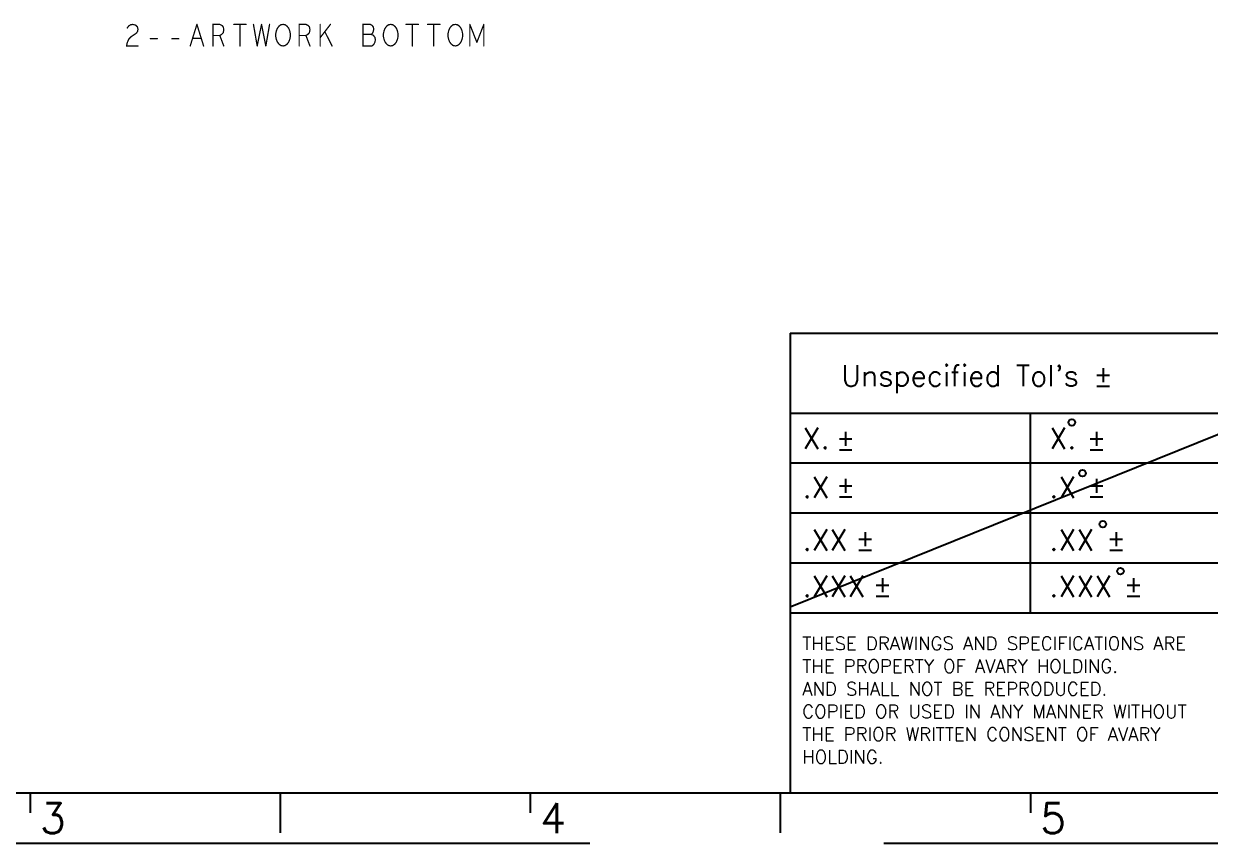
# Model space of a CAD drawing. Header units: millimetres. Extents: x 3362 to 3827, y -139 to 191.
# Drawn here: x 3514.4 to 3654.4, y -139.4 to -42.7 of the extents above; entities that cross this region are included whole.
import ezdxf

# ---------------------------------------------------------------- set-up
doc = ezdxf.new("R2010")
doc.units = ezdxf.units.MM
doc.header["$LTSCALE"] = 23.1
doc.linetypes.add('PHANTOM', pattern=[29.5, 9.5, -1.5, 3, -1.5, 3, -1.5, 9.5])
doc.layers.get('0').update_dxf_attribs({"linetype": 'CONTINUOUS'})
doc.layers.add('0PAPERF', color=2, linetype='PHANTOM', plot=False)
doc.styles.add('SIMPLEX', font='simplex.shx')

# ---------------------------------------------------------------- blocks, each defined once
blk = doc.blocks.new('PAD_R1')
at = {"const_width": 0.5}
blk.add_lwpolyline([(0.25, 0, 1), (-0.25, 0, 1)], format="xyb", close=True, dxfattribs=at)

msp = doc.modelspace()

# ---------------------------------------------------------------- linework, layer by layer
for p, q in [((3604.85, -79.24), (3604.85, -133.51)), ((3604.85, -79.24), (3823.1, -79.24)), ((3604.85, -111.54), (3661.48, -88.68)), ((3604.85, -88.68), (3690.97, -88.68)), ((3633.17, -112.27), (3633.17, -88.68)), ((3604.85, -94.57), (3661.48, -94.57)), ((3604.85, -100.47), (3661.48, -100.47)), ((3604.85, -106.37), (3690.97, -106.37)), ((3604.85, -112.27), (3661.48, -112.27)), ((3367.73, -133.51), (3823.1, -133.51)), ((3386.6, -133.51), (3604.85, -133.51)), ((3386.6, -133.51), (3604.85, -133.51)), ((3515.19, -133.51), (3515.19, -135.86)), ((3544.69, -133.51), (3544.69, -138.22)), ((3574.18, -133.51), (3574.18, -135.86)), ((3603.67, -133.51), (3603.67, -138.22)), ((3633.17, -133.51), (3633.17, -135.86))]:
    msp.add_line(p, q)
at = {"const_width": 0.152}
for points in [[(3526.65, -43.24), (3526.84, -42.99), (3527.06, -42.86), (3527.31, -42.82), (3527.63, -42.9), (3527.85, -43.11), (3527.92, -43.37), (3527.88, -43.62), (3527.76, -43.83), (3527.12, -44.26), (3526.84, -44.55), (3526.65, -44.97), (3526.58, -45.36), (3527.92, -45.36)], [(3534.08, -45.36), (3534.87, -42.82)], [(3534.87, -42.82), (3535.66, -45.36)], [(3536.77, -45.36), (3536.77, -42.82), (3537.57, -42.82), (3537.82, -42.94), (3537.98, -43.11), (3538.04, -43.45), (3537.98, -43.79), (3537.79, -44), (3537.57, -44.13), (3536.77, -44.13)], [(3539.22, -42.82), (3540.68, -42.82)], [(3539.95, -42.82), (3539.95, -45.36)], [(3541.54, -42.82), (3541.98, -45.36)], [(3541.98, -45.36), (3542.49, -42.82)], [(3542.49, -42.82), (3543, -45.36)], [(3543, -45.36), (3543.44, -42.82)], [(3546.93, -45.36), (3546.93, -42.82), (3547.73, -42.82), (3547.98, -42.94), (3548.14, -43.11), (3548.2, -43.45), (3548.14, -43.79), (3547.95, -44), (3547.73, -44.13), (3546.93, -44.13)], [(3549.41, -45.36), (3549.41, -42.82)], [(3550.62, -42.82), (3549.41, -44.38)], [(3555.44, -44), (3555.57, -43.87), (3555.67, -43.66), (3555.73, -43.37), (3555.67, -43.11), (3555.54, -42.94), (3555.32, -42.82), (3554.46, -42.82), (3554.46, -45.36), (3555.51, -45.36), (3555.73, -45.19), (3555.86, -44.93), (3555.92, -44.64), (3555.86, -44.34), (3555.67, -44.09), (3555.44, -44), (3554.46, -44)], [(3559.54, -42.82), (3561, -42.82)], [(3560.27, -42.82), (3560.27, -45.36)], [(3562.08, -42.82), (3563.54, -42.82)], [(3562.81, -42.82), (3562.81, -45.36)], [(3567.06, -45.36), (3567.06, -42.82)], [(3567.06, -42.82), (3567.89, -44.93)], [(3567.89, -44.93), (3568.71, -42.82)], [(3568.71, -42.82), (3568.71, -45.36)], [(3529.38, -44.51), (3530.2, -44.51)], [(3531.92, -44.51), (3532.74, -44.51)], [(3535.38, -44.47), (3534.36, -44.47)], [(3537.57, -44.13), (3538.04, -45.36)], [(3547.73, -44.13), (3548.2, -45.36)], [(3550.81, -45.36), (3549.95, -43.66)]]:
    msp.add_lwpolyline(points, dxfattribs=at)
for points in [[(3545.03, -45.36), (3544.77, -45.31), (3544.55, -45.14), (3544.36, -44.89), (3544.24, -44.59), (3544.17, -44.26), (3544.17, -43.92), (3544.24, -43.58), (3544.36, -43.28), (3544.55, -43.03), (3544.77, -42.86), (3545.03, -42.82), (3545.28, -42.86), (3545.51, -43.03), (3545.7, -43.28), (3545.82, -43.58), (3545.89, -43.92), (3545.89, -44.26), (3545.82, -44.59), (3545.7, -44.89), (3545.51, -45.14), (3545.28, -45.31)], [(3557.73, -45.36), (3557.47, -45.31), (3557.25, -45.14), (3557.06, -44.89), (3556.94, -44.59), (3556.87, -44.26), (3556.87, -43.92), (3556.94, -43.58), (3557.06, -43.28), (3557.25, -43.03), (3557.47, -42.86), (3557.73, -42.82), (3557.98, -42.86), (3558.21, -43.03), (3558.4, -43.28), (3558.52, -43.58), (3558.59, -43.92), (3558.59, -44.26), (3558.52, -44.59), (3558.4, -44.89), (3558.21, -45.14), (3557.98, -45.31)], [(3565.35, -45.36), (3565.09, -45.31), (3564.87, -45.14), (3564.68, -44.89), (3564.56, -44.59), (3564.49, -44.26), (3564.49, -43.92), (3564.56, -43.58), (3564.68, -43.28), (3564.87, -43.03), (3565.09, -42.86), (3565.35, -42.82), (3565.6, -42.86), (3565.83, -43.03), (3566.02, -43.28), (3566.14, -43.58), (3566.21, -43.92), (3566.21, -44.26), (3566.14, -44.59), (3566.02, -44.89), (3565.83, -45.14), (3565.6, -45.31)]]:
    msp.add_lwpolyline(points, close=True, dxfattribs=at)
for centre in [(3638.06, -89.81), (3639.31, -95.76), (3641.73, -101.79), (3643.79, -107.35)]:
    msp.add_circle(centre, 0.389)
at = {"layer": '0PAPERF'}
msp.add_line((3361.78, -139.45), (3827.23, -139.45), dxfattribs=at)

# ---------------------------------------------------------------- block references
at = {"xscale": 0.1524, "yscale": 0.1524}
for p in [(3526.65, -43.24), (3534.87, -42.82), (3534.87, -42.82), (3539.22, -42.82), (3539.95, -42.82), (3540.68, -42.82), (3541.54, -42.82), (3542.49, -42.82), (3542.49, -42.82), (3543.44, -42.82), (3549.41, -42.82), (3550.62, -42.82), (3559.54, -42.82), (3560.27, -42.82), (3561, -42.82), (3562.08, -42.82), (3562.81, -42.82), (3563.54, -42.82), (3567.06, -42.82), (3567.06, -42.82), (3568.71, -42.82), (3568.71, -42.82), (3529.38, -44.51), (3530.2, -44.51), (3531.92, -44.51), (3532.74, -44.51), (3534.36, -44.47), (3535.38, -44.47), (3536.77, -44.13), (3537.57, -44.13), (3546.93, -44.13), (3547.73, -44.13), (3549.41, -44.38), (3549.95, -43.66), (3554.46, -44), (3555.44, -44), (3527.92, -45.36), (3534.08, -45.36), (3535.66, -45.36), (3536.77, -45.36), (3538.04, -45.36), (3539.95, -45.36), (3541.98, -45.36), (3541.98, -45.36), (3543, -45.36), (3543, -45.36), (3546.93, -45.36), (3548.2, -45.36), (3549.41, -45.36), (3550.81, -45.36), (3560.27, -45.36), (3562.81, -45.36), (3567.06, -45.36), (3567.89, -44.93), (3567.89, -44.93), (3568.71, -45.36)]:
    msp.add_blockref('PAD_R1', p, dxfattribs=at)

# ---------------------------------------------------------------- texts
at = {"style": 'SIMPLEX'}
for s, height, p in [("Unspecified Tol's %%p", 2.4774, (3610.86, -85.5)), ('X.', 2.477, (3606.3, -92.92)), ('%%p ', 2.477, (3610.22, -93.01)), ('X.', 2.477, (3635.41, -92.92)), ('%%p ', 2.477, (3639.82, -93.01)), ('.X', 2.477, (3606.3, -98.68)), ('%%p ', 2.477, (3610.22, -98.56)), ('.X', 2.477, (3635.41, -98.68)), ('%%p ', 2.477, (3639.82, -98.56)), ('.XX', 2.477, (3606.3, -104.9)), ('%%p ', 2.477, (3612.51, -104.87)), ('.XX', 2.477, (3635.41, -104.9)), ('%%p ', 2.477, (3642.12, -104.87)), ('.XXX', 2.477, (3606.3, -110.37)), ('%%p ', 2.477, (3614.57, -110.28)), ('.XXX', 2.477, (3635.41, -110.37)), ('%%p ', 2.477, (3644.18, -110.28)), ('3', 3.54, (3516.37, -138.27)), ('4', 3.54, (3575.36, -138.27)), ('5', 3.54, (3634.34, -138.27))]:
    msp.add_text(s, height=height, dxfattribs=at).set_placement(p)
at = {"color": 3, "style": 'SIMPLEX'}
for s, height, p in [('THESE DRAWINGS AND SPECIFICATIONS ARE', 1.5627, (3606.27, -116.64)), ('THE PROPERTY OF AVARY HOLDING.', 1.5627, (3606.27, -119.32)), ('AND SHALL NOT BE REPRODUCED. ', 1.5627, (3606.27, -122)), ('COPIED OR USED IN ANY MANNER WITHOUT', 1.5627, (3606.27, -124.68)), ('THE PRIOR WRITTEN CONSENT OF AVARY ', 1.5627, (3606.27, -127.36)), ('HOLDING. ', 1.563, (3606.27, -130.04))]:
    msp.add_text(s, height=height, dxfattribs=at).set_placement(p)

doc.saveas('drawing.dxf')
